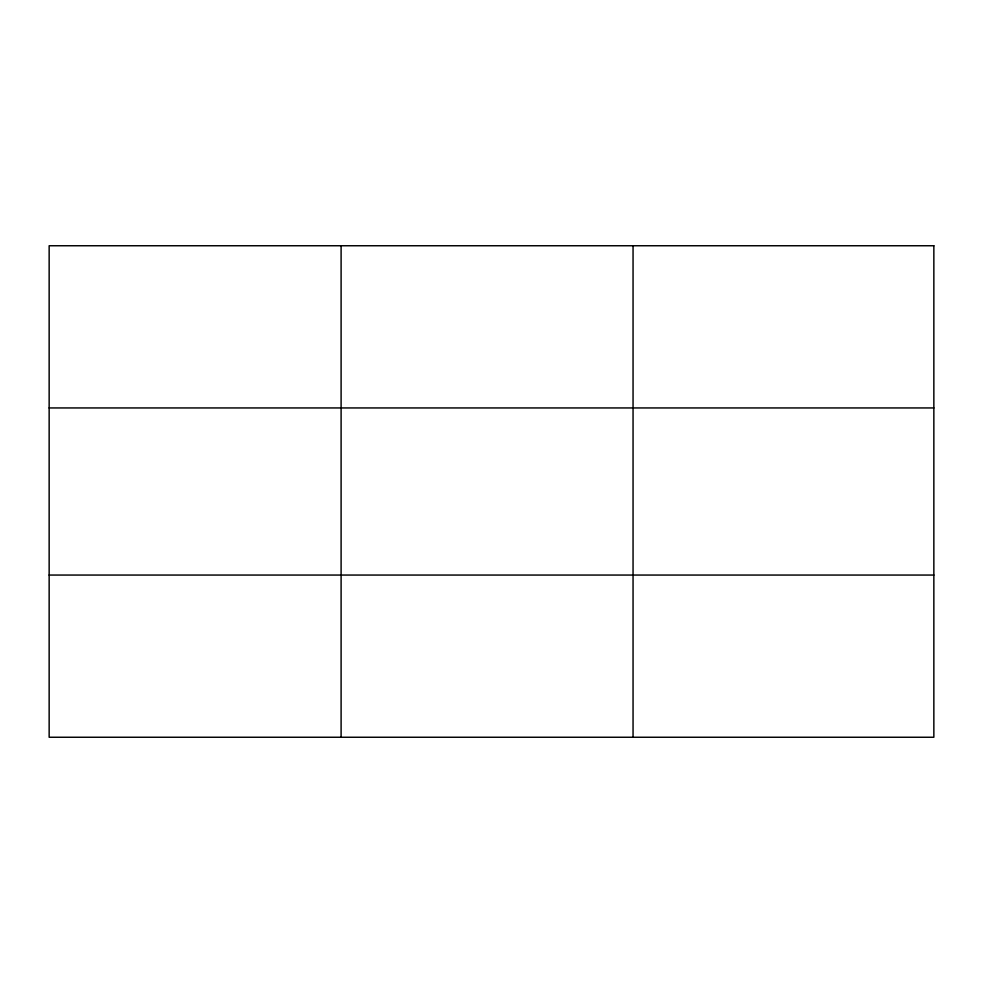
<?xml version="1.0" encoding="UTF-8"?>
<svg xmlns="http://www.w3.org/2000/svg" width="983" height="983" viewBox="0 0 983 983"><rect width="100%" height="100%" fill="white"/><g stroke="black" fill="none" stroke-linecap="round" stroke-linejoin="round"><path stroke-width="1.47" d="M341.101 737.25L341.101 245.75M633.052 737.25L633.052 245.75M49.15 407.945L933.85 407.945M49.15 575.055L933.85 575.055M933.85 245.75L49.15 245.75L49.15 737.25L933.85 737.25L933.85 245.75"/></g></svg>
